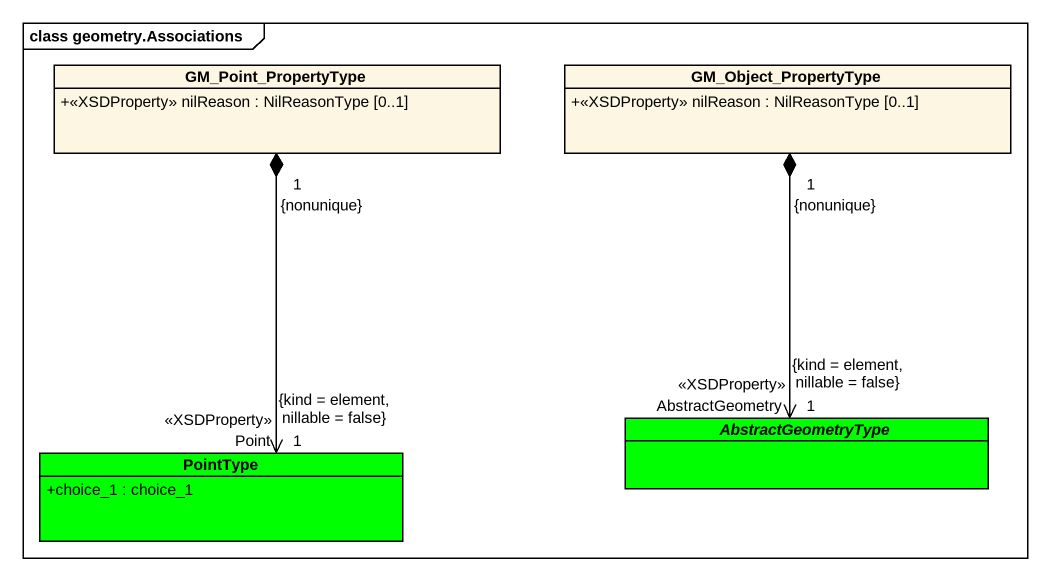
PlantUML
@startuml
mainframe class geometry.Associations
hide circle
hide empty members
skinparam classAttributeIconSize 0
class GM_Point_PropertyType {
  +<<XSDProperty>> nilReason : NilReasonType [0..1]
}
class GM_Object_PropertyType {
  +<<XSDProperty>> nilReason : NilReasonType [0..1]
}
abstract class AbstractGeometryType #00FF00
class PointType #00FF00 {
  +choice_1 : choice_1
}
GM_Point_PropertyType "1\n{nonunique}" *--> "Point\n<<XSDProperty>>\n1\n{kind = element, nillable = false}" PointType
GM_Object_PropertyType "1\n{nonunique}" *--> "AbstractGeometry\n<<XSDProperty>>\n1\n{kind = element, nillable = false}" AbstractGeometryType
@enduml
